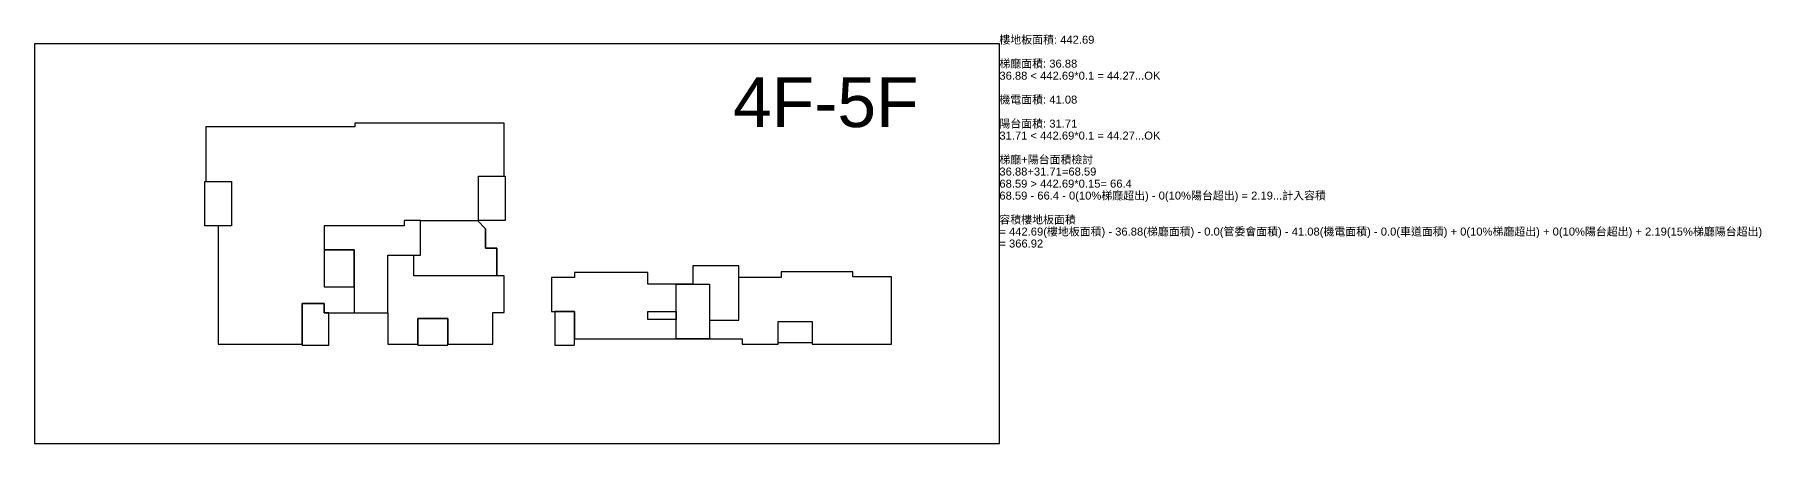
# Model space of a CAD drawing. Header units: millimetres. Extents: x 0 to 13345, y 0 to 63080.
# Drawn here: x 0 to 12994, y 30000 to 33080 of the extents above; entities that cross this region are included whole.
import ezdxf

# ---------------------------------------------------------------- set-up
doc = ezdxf.new("R2010")
doc.units = ezdxf.units.MM
for name, color, linetype in [('41-樓地板面積', 2, 'Continuous'), ('42-梯廳面積', 3, 'Continuous'), ('44-機電面積', 5, 'Continuous'), ('46-陽台面積', 8, 'Continuous'), ('floor_name', 7, 'Continuous'), ('SelectArea', 1, 'Continuous')]:
    doc.layers.add(name, color=color, linetype=linetype)
doc.styles.get("Standard").update_dxf_attribs({"font": 'arial.ttf'})

msp = doc.modelspace()

# ---------------------------------------------------------------- linework, layer by layer
at = {"layer": '41-樓地板面積'}
for points in [[(2411, 32384), (1289, 32384), (1289, 31974), (1481, 31974), (1481, 31639), (1381, 31639), (1381, 30749), (2014, 30749), (2014, 31054), (2179, 31054), (2179, 30984), (2659, 30984), (2659, 30749), (2884, 30749), (2884, 30941), (3109, 30941), (3109, 30749), (3449, 30749), (3449, 30986), (3534, 30986), (3534, 31264), (3479, 31264), (3479, 31471), (3394, 31471), (3394, 31618), (3334, 31679), (3341, 31679), (3341, 32014), (3534, 32014), (3534, 32412), (2411, 32412), (2411, 32384)], [(3889, 30994), (4064, 30994), (4064, 30789), (5324, 30789), (5324, 30749), (5596, 30749), (5596, 30919), (5851, 30919), (5851, 30749), (6449, 30749), (6449, 31254), (6156, 31254), (6156, 31294), (5619, 31294), (5619, 31249), (5299, 31249), (5299, 31339), (4954, 31339), (4954, 31199), (4614, 31199), (4614, 31289), (4064, 31289), (4064, 31249), (3889, 31249), (3889, 30994)]]:
    msp.add_lwpolyline(points, dxfattribs=at)
at = {"layer": '42-梯廳面積'}
for points in [[(2781, 31639), (2179, 31639), (2179, 31459), (2404, 31459), (2404, 30984), (2659, 30984), (2659, 31419), (2904, 31419), (2904, 31679), (2781, 31679), (2781, 31639)], [(4829, 30789), (4829, 30934), (4829, 30934), (4829, 30994), (4829, 30994), (4829, 31199), (5079, 31199), (5079, 30789), (4829, 30789)]]:
    msp.add_lwpolyline(points, dxfattribs=at)
at = {"layer": '44-機電面積'}
for points in [[(2904, 31419), (2904, 31679), (3334, 31679), (3394, 31618), (3394, 31471), (3479, 31471), (3479, 31264), (2854, 31264), (2854, 31419), (2904, 31419)], [(2179, 31459), (2179, 31179), (2404, 31179), (2404, 31459), (2179, 31459)], [(5079, 31199), (5079, 30928), (5299, 30928), (5299, 31339), (4954, 31339), (4954, 31199), (5079, 31199)], [(4829, 30934), (4614, 30934), (4614, 30994), (4829, 30994), (4829, 30934)]]:
    msp.add_lwpolyline(points, dxfattribs=at)
at = {"layer": '46-陽台面積'}
for points in [[(1281, 31974), (1481, 31974), (1481, 31639), (1281, 31639), (1281, 31974)], [(3341, 31679), (3341, 32014), (3541, 32014), (3541, 31679), (3341, 31679)], [(2179, 31054), (2014, 31054), (2014, 30741), (2214, 30741), (2214, 30984), (2179, 30984), (2179, 31054)], [(3109, 30941), (2884, 30941), (2884, 30741), (3109, 30741), (3109, 30941)], [(4064, 30746), (4064, 30994), (3916, 30994), (3916, 30741), (4064, 30741)], [(5596, 30919), (5851, 30919), (5851, 30759), (5596, 30759), (5596, 30919)]]:
    msp.add_lwpolyline(points, dxfattribs=at)
at = {"layer": 'SelectArea'}
msp.add_lwpolyline([(0, 30000), (7260, 30000), (7260, 33011), (0, 33011), (0, 30000)], dxfattribs=at)

# ---------------------------------------------------------------- texts
for s, height, p in [('樓地板面積: 442.69', 60.23, (7260, 33011)), ('梯廳面積: 36.88', 60.23, (7260, 32831)), ('36.88 < 442.69*0.1 = 44.27...OK', 60.23, (7260, 32740)), ('機電面積: 41.08', 60.23, (7260, 32560)), ('陽台面積: 31.71', 60.23, (7260, 32379)), ('31.71 < 442.69*0.1 = 44.27...OK', 60.23, (7260, 32289)), ('梯廳+陽台面積檢討', 60.2, (7260, 32108)), ('36.88+31.71=68.59', 60.23, (7260, 32018)), ('68.59 > 442.69*0.15= 66.4', 60.23, (7260, 31927)), ('68.59 - 66.4 - 0(10%梯廳超出) - 0(10%陽台超出) = 2.19...計入容積', 60.23, (7260, 31837)), ('容積樓地板面積', 60.2, (7260, 31656)), ('= 442.69(樓地板面積) - 36.88(梯廳面積) - 0.0(管委會面積) - 41.08(機電面積) - 0.0(車道面積) + 0(10%梯廳超出) + 0(10%陽台超出) + 2.19(15%梯廳陽台超出)', 60.226, (7260, 31566)), ('= 366.92', 60.2, (7260, 31476))]:
    msp.add_text(s, height=height).set_placement(p)
at = {"layer": 'floor_name', "insert": (5255, 32758), "char_height": 375, "attachment_point": 1}
msp.add_mtext_dynamic_manual_height_columns('4F-5F', width=840.08, gutter_width=1875, heights=[0], dxfattribs=at)

doc.saveas('drawing.dxf')
